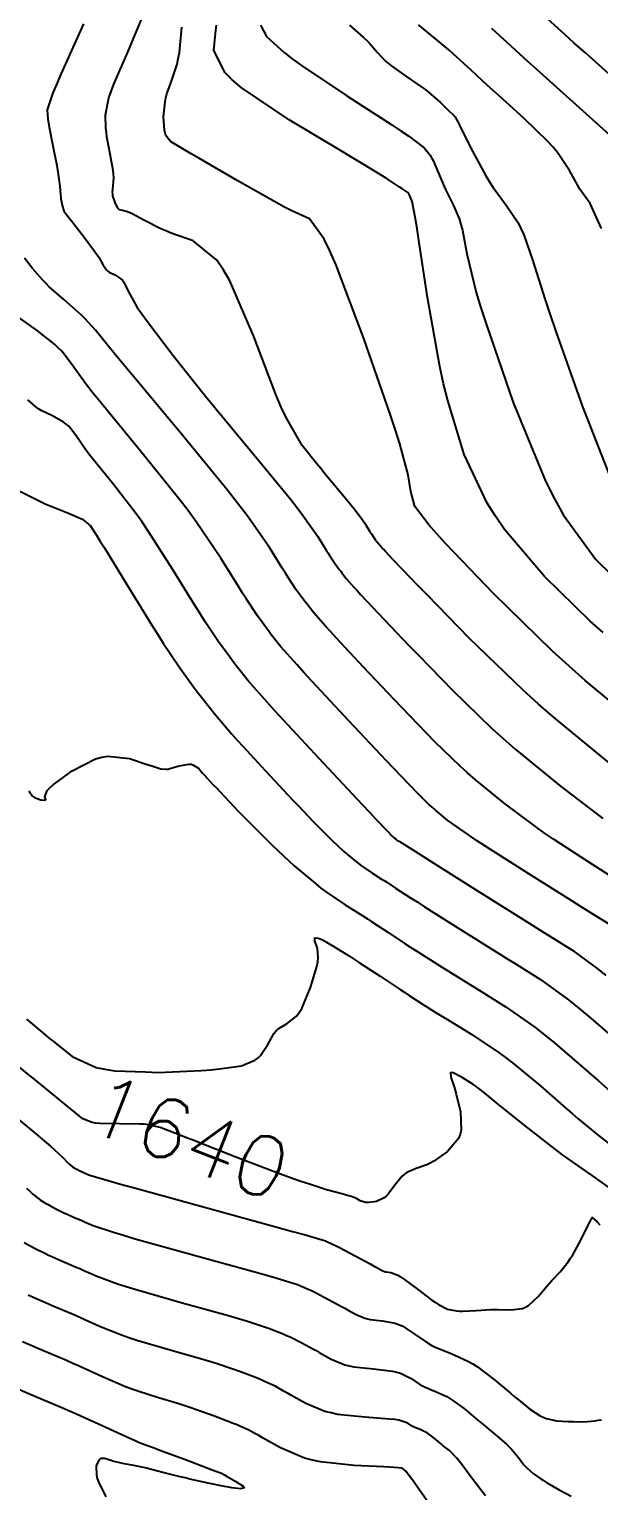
# Model space of a CAD drawing. Header units: metres. Extents: x 837476 to 838477, y 1189012 to 1191014.
# Drawn here: x 837576.3 to 837612.2, y 1189738.5 to 1189830.8 of the extents above; entities that cross this region are included whole.
import ezdxf

# ---------------------------------------------------------------- set-up
doc = ezdxf.new("R2010")
doc.units = ezdxf.units.M
doc.header["$LTSCALE"] = 0.3
doc.layers.add('COTAS 10', color=1, linetype='Continuous')
doc.layers.add('COTAS INT', color=252, linetype='Continuous')
doc.styles.get("Standard").update_dxf_attribs({"font": 'simplex.shx'})

msp = doc.modelspace()

# ---------------------------------------------------------------- linework, layer by layer
at = {"layer": 'COTAS 10'}
for points in [[(837614.797, 1189826.294), (837611.398, 1189829.334), (837610.696, 1189829.964), (837610.098, 1189830.503), (837608.8, 1189831.685)], [(837612.514, 1189792.698), (837611.711, 1189793.432), (837608.826, 1189796.246), (837606.299, 1189799.218), (837605.721, 1189800.052), (837605.195, 1189800.891), (837603.735, 1189803.963), (837602.702, 1189807.371), (837602.446, 1189808.422), (837602.202, 1189809.519), (837601.429, 1189813.871), (837600.862, 1189817.637), (837600.748, 1189818.365), (837600.654, 1189818.956), (837600.469, 1189819.954), (837600.41, 1189820.068), (837600.394, 1189820.101), (837600.378, 1189820.136), (837600.325, 1189820.266), (837600.273, 1189820.387), (837600.258, 1189820.414), (837600.243, 1189820.44), (837600.186, 1189820.511), (837599.94, 1189820.683), (837599.806, 1189820.772), (837599.642, 1189820.879), (837598.812, 1189821.415), (837597.253, 1189822.377), (837596.629, 1189822.754), (837595.923, 1189823.178), (837592.68, 1189825.105), (837589.651, 1189827.143), (837589.079, 1189827.636), (837588.623, 1189828.099), (837587.939, 1189829.513), (837588.057, 1189830.749), (837588.107, 1189831.099)], [(837612.894, 1189774.273), (837611.641, 1189775.054), (837611.128, 1189775.375), (837610.544, 1189775.741), (837607.837, 1189777.445), (837605.12, 1189779.181), (837604.53, 1189779.568), (837604.011, 1189779.915), (837602.72, 1189780.829), (837601.924, 1189781.481), (837601.716, 1189781.663), (837601.514, 1189781.845), (837600.829, 1189782.506), (837599.764, 1189783.619), (837599.322, 1189784.085), (837598.817, 1189784.62), (837596.461, 1189787.123), (837594.117, 1189789.637), (837593.618, 1189790.179), (837593.186, 1189790.653), (837592.169, 1189791.81), (837591.583, 1189792.548), (837591.422, 1189792.759), (837591.262, 1189792.972), (837590.687, 1189793.766), (837589.986, 1189794.817), (837589.746, 1189795.193), (837589.486, 1189795.605), (837588.379, 1189797.401), (837586.823, 1189799.71), (837586.279, 1189800.446), (837585.686, 1189801.223), (837583.137, 1189804.381), (837580.744, 1189807.286), (837580.25, 1189807.904), (837579.829, 1189808.441), (837578.916, 1189809.709), (837578.322, 1189810.481), (837578.103, 1189810.705), (837577.859, 1189810.934), (837576.78, 1189811.8), (837575.622, 1189812.615)], [(837613.503, 1189757.195), (837612.041, 1189758.241), (837610.431, 1189759.356), (837609.963, 1189759.698), (837609.485, 1189760.054), (837607.677, 1189761.457), (837606.12, 1189762.708), (837605.799, 1189762.968), (837605.526, 1189763.189), (837604.941, 1189763.677), (837604.573, 1189763.964), (837604.437, 1189764.059), (837604.287, 1189764.161), (837603.621, 1189764.585), (837603.047, 1189764.872), (837602.954, 1189764.888), (837602.889, 1189764.876), (837602.894, 1189764.604), (837603.105, 1189763.993), (837603.17, 1189763.769), (837603.238, 1189763.519), (837603.507, 1189762.418), (837603.558, 1189761.265), (837603.488, 1189760.984), (837603.381, 1189760.719), (837602.693, 1189759.899), (837601.825, 1189759.301), (837601.605, 1189759.175), (837601.393, 1189759.067), (837600.704, 1189758.822), (837600.115, 1189758.582), (837599.967, 1189758.477), (837599.826, 1189758.355), (837599.372, 1189757.776), (837598.942, 1189757.2), (837598.817, 1189757.079), (837598.688, 1189756.976), (837598.201, 1189756.745), (837597.737, 1189756.68), (837597.623, 1189756.681), (837597.515, 1189756.69), (837597.178, 1189756.795), (837596.933, 1189756.926), (837596.883, 1189756.952), (837596.84, 1189756.974), (837596.751, 1189757.017), (837596.465, 1189757.098), (837596.299, 1189757.144), (837596.094, 1189757.201), (837595.04, 1189757.49), (837593.973, 1189757.831), (837593.372, 1189758.022), (837592.781, 1189758.231), (837592.134, 1189758.467), (837589.329, 1189759.543), (837586.665, 1189760.593), (837586.107, 1189760.813), (837585.627, 1189761.001), (837584.54, 1189761.424), (837583.794, 1189761.593), (837583.528, 1189761.621), (837583.236, 1189761.642), (837581.969, 1189761.651), (837580.742, 1189761.673), (837580.476, 1189761.703), (837580.242, 1189761.743), (837579.663, 1189761.97), (837578.956, 1189762.541), (837578.642, 1189762.797), (837578.276, 1189763.096), (837576.525, 1189764.53), (837576.274, 1189764.738), (837574.599, 1189766.125)], [(837601.59, 1189737.55), (837600.694, 1189738.828), (837600.513, 1189739.081), (837600.361, 1189739.292), (837600.056, 1189739.691), (837599.951, 1189739.791), (837599.926, 1189739.813), (837599.903, 1189739.832), (837599.833, 1189739.88), (837599.332, 1189739.925), (837599.037, 1189739.943), (837598.674, 1189739.963), (837596.8, 1189740.054), (837594.675, 1189740.29), (837594.155, 1189740.4), (837593.663, 1189740.531), (837592.133, 1189741.168), (837591.007, 1189741.81), (837590.771, 1189741.944), (837590.568, 1189742.059), (837590.106, 1189742.316), (837589.619, 1189742.532), (837589.399, 1189742.621), (837589.143, 1189742.722), (837587.912, 1189743.194), (837586.484, 1189743.706), (837586.103, 1189743.834), (837585.728, 1189743.955), (837584.428, 1189744.34), (837583.122, 1189744.753), (837582.744, 1189744.891), (837582.358, 1189745.04), (837580.907, 1189745.663), (837579.429, 1189746.333), (837579.027, 1189746.51), (837578.627, 1189746.685), (837577.209, 1189747.286), (837575.848, 1189747.874)]]:
    msp.add_lwpolyline(points, dxfattribs=at)
at = {"layer": 'COTAS INT'}
for points in [[(837613.387, 1189784.079), (837609.468, 1189787.289), (837608.446, 1189788.183), (837607.45, 1189789.079), (837604.079, 1189792.336), (837601.396, 1189795.088), (837600.834, 1189795.666), (837600.351, 1189796.165), (837599.259, 1189797.302), (837598.767, 1189797.829), (837598.663, 1189797.943), (837598.573, 1189798.042), (837598.36, 1189798.284), (837598.237, 1189798.439), (837598.203, 1189798.483), (837598.169, 1189798.528), (837598.049, 1189798.694), (837597.902, 1189798.914), (837597.852, 1189798.993), (837597.797, 1189799.079), (837597.566, 1189799.456), (837597.159, 1189800.036), (837596.994, 1189800.251), (837596.806, 1189800.49), (837595.939, 1189801.55), (837594.95, 1189802.745), (837594.686, 1189803.069), (837594.425, 1189803.39), (837593.517, 1189804.525), (837592.511, 1189806.259), (837592.189, 1189806.958), (837591.848, 1189807.752), (837590.457, 1189811.407), (837588.947, 1189814.936), (837588.531, 1189815.65), (837588.116, 1189816.25), (837586.622, 1189817.468), (837585.245, 1189817.952), (837584.903, 1189818.09), (837584.579, 1189818.23), (837583.55, 1189818.749), (837582.778, 1189819.166), (837582.615, 1189819.242), (837582.475, 1189819.301), (837582.152, 1189819.37), (837581.972, 1189819.422), (837581.922, 1189819.47), (837581.872, 1189819.532), (837581.689, 1189819.878), (837581.56, 1189820.307), (837581.544, 1189820.422), (837581.536, 1189820.535), (837581.579, 1189820.93), (837581.608, 1189821.471), (837581.591, 1189821.677), (837581.564, 1189821.906), (837581.379, 1189822.933), (837581.178, 1189824.035), (837581.141, 1189824.311), (837581.113, 1189824.575), (837581.079, 1189825.421), (837581.308, 1189826.494), (837581.446, 1189826.901), (837581.615, 1189827.355), (837582.494, 1189829.391), (837583.383, 1189831.515)], [(837579.703, 1189831.173), (837578.262, 1189827.991), (837577.986, 1189827.35), (837577.763, 1189826.812), (837577.404, 1189825.735), (837577.454, 1189825.144), (837577.489, 1189824.912), (837577.533, 1189824.651), (837577.77, 1189823.463), (837578.016, 1189822.233), (837578.066, 1189821.947), (837578.109, 1189821.683), (837578.198, 1189820.923), (837578.244, 1189820.368), (837578.26, 1189820.233), (837578.277, 1189820.107), (837578.349, 1189819.718), (837578.436, 1189819.425), (837578.463, 1189819.359), (837578.49, 1189819.3), (837578.598, 1189819.142), (837578.842, 1189818.85), (837578.955, 1189818.706), (837579.089, 1189818.536), (837579.737, 1189817.693), (837580.396, 1189816.803), (837580.537, 1189816.602), (837580.658, 1189816.421), (837580.946, 1189815.933), (837581.162, 1189815.619), (837581.239, 1189815.547), (837581.323, 1189815.483), (837581.688, 1189815.307), (837582.067, 1189815.07), (837582.16, 1189814.968), (837582.247, 1189814.849), (837582.519, 1189814.287), (837583.099, 1189813.257), (837583.381, 1189812.844), (837583.715, 1189812.375), (837585.363, 1189810.217), (837587.412, 1189807.654), (837588.001, 1189806.929), (837588.598, 1189806.197), (837590.831, 1189803.5), (837592.788, 1189801.107), (837593.212, 1189800.568), (837593.584, 1189800.082), (837594.504, 1189798.771), (837595.027, 1189797.921), (837595.15, 1189797.726), (837595.264, 1189797.549), (837595.595, 1189797.051), (837595.867, 1189796.676), (837595.943, 1189796.575), (837596.019, 1189796.475), (837596.296, 1189796.126), (837596.777, 1189795.579), (837596.982, 1189795.355), (837597.217, 1189795.098), (837598.326, 1189793.909), (837599.84, 1189792.316), (837600.33, 1189791.806), (837600.852, 1189791.265), (837602.996, 1189789.059), (837605.471, 1189786.668), (837606.202, 1189786.009), (837606.953, 1189785.353), (837609.831, 1189782.996), (837612.492, 1189780.956)], [(837615.163, 1189786.551), (837611.391, 1189789.67), (837610.354, 1189790.591), (837609.318, 1189791.537), (837605.601, 1189795.163), (837602.589, 1189798.313), (837601.998, 1189798.959), (837601.512, 1189799.508), (837600.635, 1189800.674), (837600.453, 1189801.302), (837600.404, 1189801.511), (837600.357, 1189801.736), (837600.196, 1189802.674), (837599.676, 1189804.628), (837599.403, 1189805.492), (837599.073, 1189806.497), (837597.414, 1189811.293), (837595.655, 1189815.928), (837595.261, 1189816.831), (837594.908, 1189817.569), (837593.972, 1189818.859), (837592.863, 1189819.36), (837592.401, 1189819.6), (837591.871, 1189819.885), (837589.399, 1189821.279), (837586.985, 1189822.68), (837586.492, 1189822.968), (837586.075, 1189823.213), (837585.204, 1189823.738), (837584.908, 1189824.125), (837584.854, 1189824.283), (837584.812, 1189824.463), (837584.759, 1189825.298), (837584.855, 1189826.248), (837584.907, 1189826.5), (837584.969, 1189826.749), (837585.285, 1189827.61), (837585.616, 1189828.632), (837585.688, 1189828.982), (837585.752, 1189829.361), (837585.913, 1189830.971)], [(837590.869, 1189831.094), (837591.266, 1189830.374), (837592.368, 1189829.357), (837592.874, 1189828.973), (837593.468, 1189828.545), (837596.34, 1189826.629), (837599.183, 1189824.784), (837599.758, 1189824.401), (837600.241, 1189824.073), (837601.219, 1189823.349), (837601.59, 1189822.883), (837601.69, 1189822.717), (837601.788, 1189822.535), (837602.132, 1189821.746), (837602.481, 1189820.889), (837602.582, 1189820.665), (837602.685, 1189820.446), (837603.075, 1189819.701), (837603.449, 1189818.802), (837603.541, 1189818.486), (837603.629, 1189818.141), (837603.909, 1189816.65), (837604.509, 1189814.186), (837604.799, 1189813.227), (837605.144, 1189812.148), (837606.835, 1189807.252), (837608.878, 1189802.275), (837609.443, 1189801.145), (837610.009, 1189800.123), (837612.051, 1189797.329), (837614.103, 1189795.328)], [(837596.495, 1189831.095), (837597.386, 1189830.323), (837597.588, 1189830.131), (837597.772, 1189829.949), (837598.275, 1189829.369), (837598.779, 1189828.826), (837598.963, 1189828.666), (837599.166, 1189828.502), (837600.058, 1189827.876), (837601.012, 1189827.222), (837601.254, 1189827.04), (837601.485, 1189826.859), (837602.24, 1189826.2), (837602.798, 1189825.666), (837602.992, 1189825.481), (837603.136, 1189825.343), (837603.147, 1189825.333), (837603.15, 1189825.33), (837603.153, 1189825.328), (837603.162, 1189825.32), (837603.336, 1189824.98), (837603.442, 1189824.769), (837603.574, 1189824.507), (837604.261, 1189823.137), (837605.107, 1189821.578), (837605.339, 1189821.197), (837605.57, 1189820.837), (837606.395, 1189819.721), (837607.148, 1189818.599), (837607.333, 1189818.235), (837607.508, 1189817.849), (837608.057, 1189816.263), (837608.832, 1189813.791), (837609.151, 1189812.846), (837609.514, 1189811.788), (837611.2, 1189807.024), (837613.028, 1189802.357)], [(837612.413, 1189818.232), (837611.699, 1189819.83), (837611.195, 1189820.511), (837611.055, 1189820.73), (837610.913, 1189820.963), (837610.397, 1189821.914), (837609.639, 1189823.052), (837609.345, 1189823.403), (837609.014, 1189823.769), (837607.516, 1189825.22), (837605.947, 1189826.628), (837605.572, 1189826.968), (837605.223, 1189827.286), (837604.177, 1189828.253), (837603.279, 1189829.074), (837603.024, 1189829.3), (837602.765, 1189829.526), (837601.806, 1189830.337), (837600.851, 1189831.124)], [(837614.693, 1189822.558), (837611.87, 1189825.12), (837608.937, 1189827.745), (837608.313, 1189828.307), (837607.77, 1189828.797), (837606.489, 1189829.969), (837605.716, 1189830.675), (837605.494, 1189830.872)], [(837613.427, 1189777.04), (837611.545, 1189778.224), (837609.394, 1189779.636), (837608.819, 1189780.034), (837608.252, 1189780.436), (837606.276, 1189781.912), (837604.439, 1189783.417), (837603.959, 1189783.836), (837603.492, 1189784.256), (837601.912, 1189785.783), (837600.308, 1189787.442), (837599.826, 1189787.945), (837599.328, 1189788.468), (837597.393, 1189790.516), (837595.667, 1189792.368), (837595.3, 1189792.767), (837594.981, 1189793.116), (837594.233, 1189793.968), (837593.801, 1189794.512), (837593.683, 1189794.667), (837593.564, 1189794.824), (837593.141, 1189795.409), (837592.625, 1189796.183), (837592.448, 1189796.46), (837592.256, 1189796.763), (837591.441, 1189798.086), (837590.01, 1189800.127), (837589.43, 1189800.884), (837588.77, 1189801.724), (837585.722, 1189805.449), (837582.743, 1189809.02), (837582.126, 1189809.763), (837581.6, 1189810.399), (837580.45, 1189811.806), (837579.802, 1189812.539), (837579.592, 1189812.749), (837579.369, 1189812.963), (837578.453, 1189813.764), (837577.54, 1189814.565), (837577.32, 1189814.779), (837577.113, 1189814.99), (837576.48, 1189815.723), (837575.968, 1189816.37)], [(837612.704, 1189771.038), (837612.162, 1189771.477), (837610.728, 1189772.527), (837609.183, 1189773.489), (837608.571, 1189773.872), (837607.879, 1189774.306), (837604.717, 1189776.295), (837601.736, 1189778.174), (837601.159, 1189778.539), (837600.689, 1189778.836), (837599.886, 1189779.345), (837599.781, 1189779.414), (837599.751, 1189779.433), (837599.72, 1189779.453), (837599.603, 1189779.526), (837599.478, 1189779.611), (837599.442, 1189779.638), (837599.405, 1189779.667), (837599.266, 1189779.786), (837599.121, 1189779.92), (837599.08, 1189779.959), (837599.04, 1189779.999), (837598.893, 1189780.149), (837598.189, 1189780.898), (837597.797, 1189781.316), (837597.319, 1189781.824), (837594.881, 1189784.419), (837592.327, 1189787.161), (837591.775, 1189787.763), (837591.291, 1189788.296), (837590.106, 1189789.652), (837589.365, 1189790.585), (837589.162, 1189790.851), (837588.959, 1189791.12), (837588.234, 1189792.123), (837587.348, 1189793.451), (837587.044, 1189793.926), (837586.715, 1189794.447), (837585.317, 1189796.716), (837583.786, 1189799.113), (837583.373, 1189799.714), (837582.965, 1189800.289), (837581.532, 1189802.14), (837580.328, 1189803.62), (837580.064, 1189803.96), (837579.83, 1189804.27), (837579.238, 1189805.137), (837578.768, 1189805.738), (837578.612, 1189805.88), (837578.444, 1189806.011), (837577.745, 1189806.395), (837577.034, 1189806.742), (837576.859, 1189806.85), (837576.694, 1189806.963), (837576.178, 1189807.414)], [(837575.599, 1189801.677), (837577.283, 1189800.843), (837578.751, 1189800.243), (837579.036, 1189800.124), (837579.269, 1189800.026), (837579.673, 1189799.842), (837579.745, 1189799.781), (837579.769, 1189799.76), (837579.795, 1189799.738), (837579.902, 1189799.642), (837580.009, 1189799.549), (837580.034, 1189799.528), (837580.057, 1189799.51), (837580.127, 1189799.46), (837580.515, 1189798.867), (837580.74, 1189798.506), (837581.016, 1189798.06), (837582.433, 1189795.738), (837584.011, 1189793.181), (837584.387, 1189792.586), (837584.736, 1189792.041), (837585.78, 1189790.48), (837586.657, 1189789.269), (837586.902, 1189788.943), (837587.147, 1189788.621), (837588.042, 1189787.494), (837589.073, 1189786.283), (837589.405, 1189785.908), (837589.757, 1189785.516), (837591.195, 1189783.958), (837592.608, 1189782.455), (837592.944, 1189782.098), (837593.256, 1189781.767), (837594.185, 1189780.785), (837594.955, 1189779.996), (837595.167, 1189779.787), (837595.379, 1189779.582), (837596.14, 1189778.875), (837596.874, 1189778.25), (837597.068, 1189778.098), (837597.259, 1189777.954), (837597.915, 1189777.508), (837598.527, 1189777.125), (837598.69, 1189777.022), (837598.849, 1189776.919), (837599.401, 1189776.556), (837600.356, 1189775.938), (837600.77, 1189775.674), (837601.248, 1189775.37), (837603.514, 1189773.937), (837605.924, 1189772.423), (837606.492, 1189772.067), (837607.018, 1189771.738), (837608.561, 1189770.782), (837610.331, 1189769.486), (837611, 1189768.944), (837611.746, 1189768.322), (837615.088, 1189765.415)], [(837576.257, 1189782.69), (837576.273, 1189782.666), (837576.328, 1189782.576), (837576.384, 1189782.485), (837576.399, 1189782.461), (837576.415, 1189782.437), (837576.475, 1189782.356), (837576.594, 1189782.276), (837576.648, 1189782.252), (837576.711, 1189782.228), (837577.011, 1189782.139), (837577.266, 1189782.11), (837577.3, 1189782.125), (837577.318, 1189782.149), (837577.252, 1189782.319), (837577.414, 1189782.714), (837577.575, 1189782.88), (837577.788, 1189783.071), (837578.977, 1189783.967), (837580.459, 1189784.729), (837580.856, 1189784.837), (837581.246, 1189784.899), (837582.607, 1189784.747), (837583.716, 1189784.374), (837583.947, 1189784.296), (837584.146, 1189784.229), (837584.591, 1189784.081), (837584.909, 1189784.063), (837585.028, 1189784.079), (837585.161, 1189784.104), (837585.751, 1189784.27), (837586.351, 1189784.384), (837586.489, 1189784.377), (837586.615, 1189784.352), (837586.972, 1189784.123), (837587.223, 1189783.821), (837587.283, 1189783.75), (837587.34, 1189783.685), (837587.509, 1189783.496), (837587.897, 1189783.085), (837588.092, 1189782.88), (837588.324, 1189782.635), (837589.476, 1189781.42), (837590.87, 1189779.993), (837591.254, 1189779.615), (837591.637, 1189779.244), (837593.015, 1189777.963), (837594.343, 1189776.834), (837594.694, 1189776.558), (837595.039, 1189776.297), (837596.227, 1189775.49), (837597.334, 1189774.798), (837597.629, 1189774.61), (837597.918, 1189774.424), (837598.917, 1189773.767), (837600.024, 1189773.039), (837600.381, 1189772.808), (837600.76, 1189772.565), (837602.311, 1189771.58), (837603.968, 1189770.54), (837604.414, 1189770.262), (837604.854, 1189769.988), (837606.395, 1189769.036), (837608.204, 1189767.757), (837608.813, 1189767.279), (837609.47, 1189766.745), (837612.23, 1189764.369), (837614.792, 1189762.096)], [(837576.096, 1189768.268), (837576.35, 1189768.05), (837577.001, 1189767.499), (837577.268, 1189767.284), (837577.576, 1189767.034), (837577.781, 1189766.869), (837578.007, 1189766.689), (837578.988, 1189765.91), (837580.497, 1189765.221), (837581.056, 1189765.098), (837581.676, 1189765.004), (837583.607, 1189764.936), (837584.421, 1189764.907), (837587.14, 1189765.028), (837587.743, 1189765.072), (837588.28, 1189765.119), (837589.679, 1189765.324), (837590.527, 1189765.672), (837590.718, 1189765.81), (837590.889, 1189765.966), (837591.346, 1189766.677), (837591.733, 1189767.382), (837591.86, 1189767.534), (837591.996, 1189767.666), (837592.559, 1189767.989), (837593.162, 1189768.458), (837593.323, 1189768.684), (837593.482, 1189768.951), (837594.035, 1189770.26), (837594.431, 1189771.604), (837594.491, 1189771.893), (837594.529, 1189772.146), (837594.487, 1189772.757), (837594.35, 1189773.085), (837594.329, 1189773.159), (837594.314, 1189773.225), (837594.32, 1189773.402), (837594.535, 1189773.398), (837594.653, 1189773.351), (837594.795, 1189773.283), (837595.518, 1189772.869), (837596.504, 1189772.247), (837596.813, 1189772.048), (837597.136, 1189771.837), (837598.432, 1189770.979), (837599.691, 1189770.141), (837599.992, 1189769.943), (837600.271, 1189769.76), (837601.108, 1189769.222), (837602.013, 1189768.657), (837602.336, 1189768.457), (837602.689, 1189768.238), (837604.228, 1189767.29), (837605.957, 1189766.137), (837606.43, 1189765.789), (837606.902, 1189765.428), (837608.585, 1189764.023), (837610.159, 1189762.643), (837610.561, 1189762.298), (837610.948, 1189761.97), (837612.224, 1189760.92), (837613.365, 1189760.034)], [(837575.555, 1189761.96), (837576.787, 1189760.938), (837577.231, 1189760.563), (837577.607, 1189760.24), (837578.399, 1189759.516), (837578.703, 1189759.197), (837578.771, 1189759.13), (837578.832, 1189759.072), (837578.996, 1189758.94), (837579.118, 1189758.868), (837579.153, 1189758.848), (837579.188, 1189758.829), (837579.32, 1189758.758), (837579.458, 1189758.69), (837579.498, 1189758.671), (837579.539, 1189758.653), (837579.69, 1189758.587), (837579.847, 1189758.521), (837579.937, 1189758.481), (837580.101, 1189758.407), (837581.328, 1189758.046), (837582.042, 1189757.846), (837582.919, 1189757.602), (837591.994, 1189755.106), (837592.89, 1189754.857), (837593.629, 1189754.65), (837594.984, 1189754.252), (837595.469, 1189754.033), (837595.66, 1189753.938), (837595.876, 1189753.828), (837596.861, 1189753.308), (837597.814, 1189752.794), (837598.01, 1189752.688), (837598.177, 1189752.597), (837598.532, 1189752.401), (837598.721, 1189752.324), (837598.782, 1189752.308), (837598.847, 1189752.294), (837599.116, 1189752.265), (837599.552, 1189752.093), (837599.723, 1189751.989), (837599.917, 1189751.862), (837600.796, 1189751.197), (837601.71, 1189750.504), (837601.925, 1189750.358), (837602.123, 1189750.231), (837602.701, 1189749.94), (837603.264, 1189749.828), (837603.453, 1189749.815), (837603.656, 1189749.809), (837604.509, 1189749.852), (837605.42, 1189749.916), (837605.659, 1189749.923), (837605.894, 1189749.926), (837606.697, 1189749.897), (837607.428, 1189749.99), (837607.617, 1189750.068), (837607.801, 1189750.17), (837608.417, 1189750.731), (837608.981, 1189751.405), (837609.133, 1189751.579), (837609.282, 1189751.747), (837609.804, 1189752.308), (837610.316, 1189752.939), (837610.46, 1189753.152), (837610.605, 1189753.381), (837611.133, 1189754.345), (837611.565, 1189755.21), (837611.648, 1189755.377), (837611.716, 1189755.513), (837611.83, 1189755.74), (837612.135, 1189755.454), (837612.323, 1189755.267)], [(837576.108, 1189757.592), (837576.313, 1189757.39), (837576.497, 1189757.217), (837576.988, 1189756.819), (837577.354, 1189756.604), (837577.459, 1189756.544), (837577.565, 1189756.486), (837577.959, 1189756.275), (837578.375, 1189756.069), (837578.495, 1189756.013), (837578.616, 1189755.958), (837579.07, 1189755.762), (837579.542, 1189755.562), (837579.81, 1189755.444), (837580.302, 1189755.221), (837581.585, 1189754.795), (837582.218, 1189754.607), (837582.97, 1189754.39), (837586.688, 1189753.354), (837590.427, 1189752.319), (837591.194, 1189752.101), (837591.843, 1189751.914), (837593.216, 1189751.488), (837593.888, 1189751.205), (837594.095, 1189751.109), (837594.312, 1189751.004), (837595.172, 1189750.56), (837596.003, 1189750.11), (837596.2, 1189750.002), (837596.384, 1189749.9), (837596.932, 1189749.593), (837597.461, 1189749.375), (837597.633, 1189749.331), (837597.816, 1189749.292), (837598.568, 1189749.211), (837599.38, 1189749.06), (837599.6, 1189748.978), (837599.819, 1189748.879), (837600.595, 1189748.377), (837601.417, 1189747.811), (837601.665, 1189747.671), (837601.921, 1189747.539), (837602.921, 1189747.127), (837603.984, 1189746.652), (837604.281, 1189746.482), (837604.578, 1189746.294), (837605.661, 1189745.475), (837606.664, 1189744.625), (837606.911, 1189744.418), (837607.145, 1189744.223), (837607.881, 1189743.62), (837608.541, 1189743.19), (837608.727, 1189743.103), (837608.914, 1189743.031), (837609.604, 1189742.887), (837610.29, 1189742.846), (837610.475, 1189742.839), (837610.659, 1189742.833), (837611.305, 1189742.827), (837611.992, 1189742.881), (837612.201, 1189742.913), (837612.419, 1189742.953)], [(837575.941, 1189754.143), (837576.598, 1189753.792), (837577.292, 1189753.449), (837577.491, 1189753.356), (837577.693, 1189753.263), (837578.45, 1189752.937), (837579.237, 1189752.603), (837579.459, 1189752.506), (837579.683, 1189752.407), (837580.504, 1189752.035), (837581.843, 1189751.543), (837582.393, 1189751.368), (837583.021, 1189751.177), (837585.934, 1189750.349), (837588.861, 1189749.531), (837589.497, 1189749.345), (837590.057, 1189749.178), (837591.448, 1189748.723), (837592.306, 1189748.378), (837592.53, 1189748.28), (837592.748, 1189748.18), (837593.484, 1189747.812), (837594.191, 1189747.426), (837594.391, 1189747.316), (837594.592, 1189747.204), (837595.332, 1189746.785), (837596.202, 1189746.427), (837596.484, 1189746.353), (837596.784, 1189746.291), (837598.02, 1189746.157), (837599.207, 1189746.027), (837599.477, 1189745.967), (837599.722, 1189745.897), (837600.395, 1189745.556), (837600.94, 1189745.181), (837601.104, 1189745.088), (837601.274, 1189745.001), (837601.937, 1189744.727), (837602.643, 1189744.412), (837602.839, 1189744.299), (837603.037, 1189744.175), (837603.755, 1189743.632), (837604.492, 1189743.009), (837604.702, 1189742.835), (837604.914, 1189742.66), (837605.7, 1189742.022), (837606.412, 1189741.407), (837606.578, 1189741.247), (837606.73, 1189741.091), (837607.165, 1189740.565), (837607.519, 1189740.107), (837607.62, 1189739.994), (837607.722, 1189739.887), (837608.102, 1189739.551), (837608.591, 1189739.213), (837608.763, 1189739.105), (837608.949, 1189738.991), (837609.753, 1189738.528), (837610.497, 1189738.112)], [(837605.095, 1189738.14), (837604.301, 1189739.167), (837603.6, 1189740.126), (837603.432, 1189740.336), (837603.276, 1189740.522), (837602.807, 1189740.996), (837602.42, 1189741.31), (837602.315, 1189741.396), (837602.212, 1189741.482), (837601.849, 1189741.788), (837601.495, 1189742.056), (837601.398, 1189742.117), (837601.301, 1189742.173), (837600.954, 1189742.328), (837600.628, 1189742.462), (837600.544, 1189742.505), (837600.463, 1189742.551), (837600.194, 1189742.736), (837599.625, 1189742.914), (837599.354, 1189742.956), (837599.035, 1189742.994), (837597.472, 1189743.103), (837595.753, 1189743.289), (837595.335, 1189743.376), (837594.942, 1189743.479), (837593.733, 1189743.976), (837592.8, 1189744.507), (837592.581, 1189744.63), (837592.379, 1189744.743), (837591.795, 1189745.064), (837591.183, 1189745.356), (837590.965, 1189745.45), (837590.725, 1189745.55), (837589.68, 1189745.958), (837588.27, 1189746.442), (837587.8, 1189746.59), (837587.294, 1189746.743), (837585.181, 1189747.345), (837583.071, 1189747.965), (837582.568, 1189748.13), (837582.101, 1189748.291), (837580.706, 1189748.849), (837579.556, 1189749.37), (837579.243, 1189749.508), (837578.932, 1189749.644), (837577.83, 1189750.111), (837576.771, 1189750.569), (837576.487, 1189750.698), (837576.209, 1189750.828)], [(837574.925, 1189745.18), (837576.589, 1189744.46), (837578.322, 1189743.726), (837578.81, 1189743.513), (837579.302, 1189743.296), (837581.109, 1189742.477), (837582.616, 1189741.788), (837582.919, 1189741.652), (837583.172, 1189741.54), (837583.674, 1189741.336), (837584.162, 1189741.167), (837584.406, 1189741.078), (837584.697, 1189740.97), (837586.145, 1189740.429), (837587.562, 1189739.895), (837587.834, 1189739.792), (837588.055, 1189739.708), (837588.417, 1189739.569), (837588.57, 1189739.482), (837588.658, 1189739.432), (837588.765, 1189739.37), (837589.319, 1189739.054), (837589.783, 1189738.745), (837589.835, 1189738.688), (837589.853, 1189738.643), (837589.641, 1189738.586), (837589.061, 1189738.655), (837588.848, 1189738.691), (837588.612, 1189738.733), (837587.567, 1189738.945), (837586.415, 1189739.203), (837586.11, 1189739.275), (837585.812, 1189739.346), (837584.79, 1189739.603), (837583.9, 1189739.829), (837583.686, 1189739.88), (837583.485, 1189739.927), (837582.876, 1189740.055), (837582.399, 1189740.146), (837582.282, 1189740.169), (837582.172, 1189740.191), (837581.828, 1189740.264), (837581.527, 1189740.341), (837581.443, 1189740.366), (837581.359, 1189740.393), (837581.055, 1189740.501), (837580.784, 1189740.501), (837580.721, 1189740.46), (837580.664, 1189740.4), (837580.5, 1189740.034), (837580.516, 1189739.44), (837580.571, 1189739.237), (837580.648, 1189739.017), (837581.111, 1189738.083)]]:
    msp.add_lwpolyline(points, dxfattribs=at)

# ---------------------------------------------------------------- texts
at = {"layer": 'COTAS 10', "insert": (837579.598, 1189761.402), "char_height": 3.8, "attachment_point": 7, "rotation": 338.68308}
msp.add_mtext('1640', dxfattribs=at)

doc.saveas('drawing.dxf')
